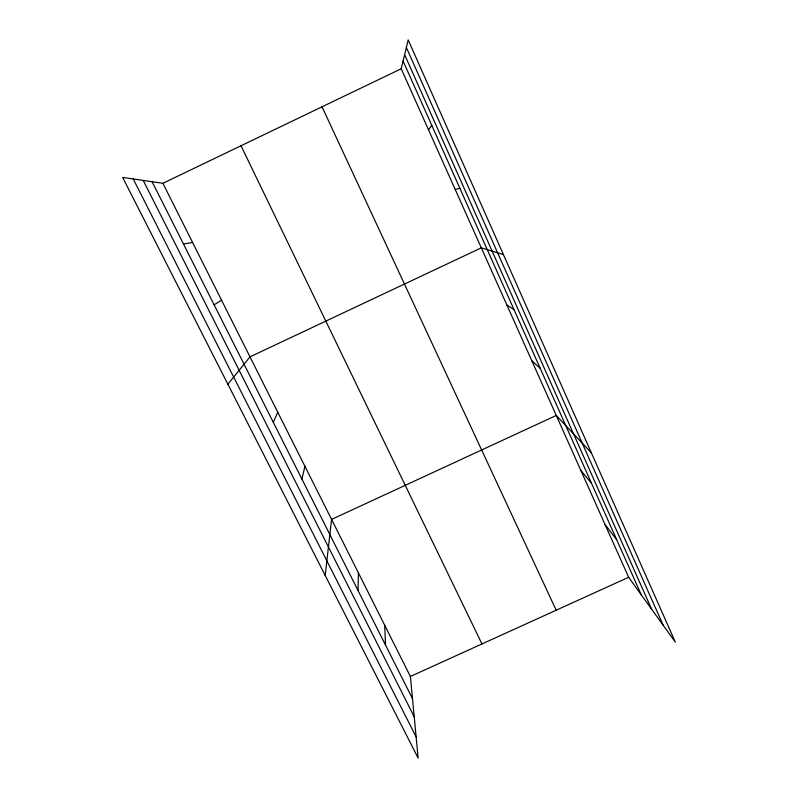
<?xml version="1.0" encoding="UTF-8"?>
<svg xmlns="http://www.w3.org/2000/svg" width="798" height="798" viewBox="0 0 798 798"><rect width="100%" height="100%" fill="white"/><g stroke="black" fill="none" stroke-linecap="round" stroke-linejoin="round"><path stroke-width="1.2" d="M358.023 590.49L358.412 572.894M325.205 575.478L331.569 519.418L556.266 415.449L591.398 452.925M301.893 479.059L304.956 466.391M401.214 68.758L408.187 39.9L675.347 642.161L628.654 577.283L401.214 68.758L162.892 183.291L122.653 177.435L418.142 758.1L410.391 676.465L162.892 183.291M273.295 422.292L277.774 412.217M428.516 129.795L431.798 125.396M227.879 384.207L249.993 356.856L481.304 247.839L503.408 254.552M214.103 304.796L221.595 300.277M410.391 676.465L628.654 577.283M455.199 189.475L459.848 188.248M183.47 243.989L192.567 242.442M506.84 304.926L514.012 309.624M531.817 360.786L540.176 368.257M580.924 470.571L591.518 483.289M605.044 524.505L616.694 539.707M133.236 178.981L416.127 736.923M143.211 180.428L414.212 716.764M152.109 181.725L412.486 698.619M240.996 145.755L481.962 643.946M322.023 106.812L556.176 610.221M404.616 54.663L651.677 609.283M403.08 61.037L641.313 594.869M406.352 47.501L663.218 625.313M384.676 625.233L385.564 645.163"/></g></svg>
